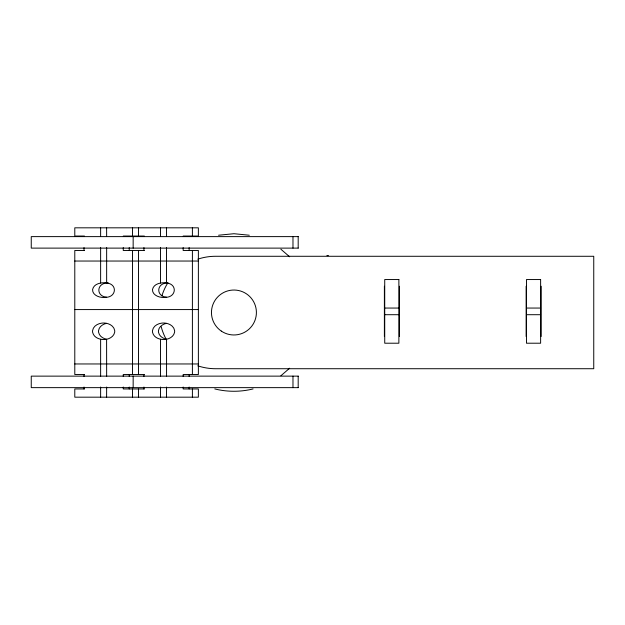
<?xml version="1.0" encoding="UTF-8"?>
<svg xmlns="http://www.w3.org/2000/svg" width="625" height="625" viewBox="0 0 625 625"><rect width="100%" height="100%" fill="white"/><g stroke="black" fill="none" stroke-linecap="round" stroke-linejoin="round"><path stroke-width="0.94" d="M289.641 368.211L280.867 375.781M106.562 323.336C102.922 324.078 99.109 326.617 98.57 330.555A5.641 5.109 -90 0 0 98.648 332.523C99.445 336.234 103.086 338.555 106.602 339.266C110.141 338.578 113.805 336.242 114.609 332.523A5.641 5.109 -90 0 0 114.688 330.555C114.07 326.234 109.664 323.664 105.656 323.156A17.984 16.305 90 0 0 101.617 323.156C97.609 323.664 93.203 326.234 92.594 330.555A5.641 5.109 -90 0 0 92.672 332.523C94.062 338.391 101.367 340.328 106.602 339.266L106.648 376.445M166.469 323.336C162.828 324.078 159.016 326.617 158.477 330.555A5.641 5.109 -90 0 0 158.555 332.523C159.352 336.234 163 338.555 166.508 339.266C161.273 340.328 153.977 338.391 152.578 332.523A5.641 5.109 -90 0 1 152.5 330.555C153.109 326.234 157.516 323.664 161.523 323.156A17.984 16.305 90 0 1 165.562 323.156C169.57 323.664 173.977 326.234 174.594 330.555A5.641 5.109 -90 0 1 174.516 332.523C173.719 336.234 170.07 338.555 166.555 339.266L166.555 376.445M253.078 388.922C240.562 392.047 227.305 392.047 214.789 388.922M108.359 283.008C103.039 282.156 93.938 282.844 92.578 289.562C92.289 294.312 97.555 296.93 101.617 297.344A20.195 18.305 -90 0 0 105.656 297.344C116.477 297.312 117.687 283.922 106.648 283.008C96.461 283.656 96.078 296.383 106.562 297.18M168.266 283.008C162.945 282.156 153.844 282.844 152.484 289.562C152.203 294.312 157.461 296.93 161.523 297.344A20.195 18.305 -90 0 0 165.562 297.344C176.383 297.312 177.594 283.922 166.555 283.008M218.562 235.227L233.93 233.719L249.305 235.227M84.461 236.047L74.789 236.047L74.789 227.82L198.375 227.82L198.375 236.047L183.164 236.047M123.258 236.047L144.367 236.047M298.242 236.617L31.25 236.617L31.25 248.117L298.242 248.117M84.461 250.477L74.789 250.477L74.789 374.523L84.461 374.523M144.367 250.477L123.258 250.477L123.258 247.594M326.898 255.609L328.453 255.609M74.789 261.039L198.375 261.039M384.727 308.055L398.875 308.055M526.477 308.055L540.625 308.055M74.789 309.57L198.375 309.57M384.727 314.703L398.875 314.703M526.477 314.703L540.625 314.703M74.789 363.961L198.375 363.961M144.367 374.523L123.258 374.523L123.258 376.445M298.242 376.133L31.25 376.133L31.25 387.641L298.242 387.641M84.461 388.953L74.789 388.953L74.789 397.18L198.375 397.18L198.375 388.953L183.164 388.953L183.164 387.031M144.367 388.953L123.258 388.953L123.258 387.031M166.469 297.18C156.023 296.383 156.344 283.711 166.508 283.008L166.508 247.594M280.867 249.219L289.641 256.789M541.156 286.234L541.156 336.516M526.133 286.234L526.133 336.516M399.406 286.234L399.406 336.516M384.383 286.234L384.383 336.516M298.188 236.617L298.188 248.117M298.188 376.133L298.188 387.641M292.977 236.617L292.977 248.117M292.977 376.133L292.977 387.641M192.398 227.82L192.398 236.047M192.398 250.477L192.398 374.523M192.398 388.953L192.398 397.18M189.141 247.594L189.141 250.477M189.141 374.523L189.141 376.445M189.141 387.031L189.141 388.953M183.164 247.594L183.164 250.477L198.375 250.477L198.375 374.523L183.164 374.523L183.164 376.445M166.508 227.82L166.555 236.047M166.555 387.031L166.508 397.18M160.531 227.82L160.531 236.047M160.531 247.594L160.531 283.008M160.531 339.266L160.531 376.445M160.531 387.031L160.531 397.18M143.93 247.594L143.93 250.477M143.93 374.523L143.93 376.445M143.93 387.031L143.93 388.953M138.469 227.82L138.469 236.047M138.469 250.477L138.469 374.523M138.469 388.953L138.469 397.18M133.156 236.617L133.156 248.117M133.156 376.133L133.156 387.641M132.484 227.82L132.484 236.047M132.484 250.477L132.484 374.523M132.484 388.953L132.484 397.18M129.234 247.594L129.234 250.477M129.234 374.523L129.234 376.445M129.234 387.031L129.234 388.953M106.602 227.82L106.648 236.047M106.648 247.594L106.648 283.008M106.648 387.031L106.602 397.18M100.625 227.82L100.625 236.047M100.625 247.594L100.625 283.008M100.625 339.266L100.625 376.445M100.625 387.031L100.625 397.18M84.016 247.594L84.016 250.477M84.016 374.523L84.016 376.445M84.016 387.031L84.016 388.953M197.828 365.844A56.219 56.219 0 0 0 215.594 368.719L593.75 368.719L593.75 256.281L215.594 256.281A56.219 56.219 0 0 0 197.828 259.156M166.359 339.656A56.219 56.219 0 0 1 161.195 326.719M161.875 295.906A56.219 56.219 0 0 1 167.602 283.211M398.875 279.547L384.727 279.547L384.727 343.211L398.875 343.211L398.875 279.547M540.625 279.547L526.477 279.547L526.477 343.211L540.625 343.211L540.625 279.547M221.336 331.109A22.469 22.469 0 0 0 256.344 314.102A22.469 22.469 0 0 0 224.117 292.289A22.469 22.469 0 0 0 221.336 331.109"/></g></svg>
